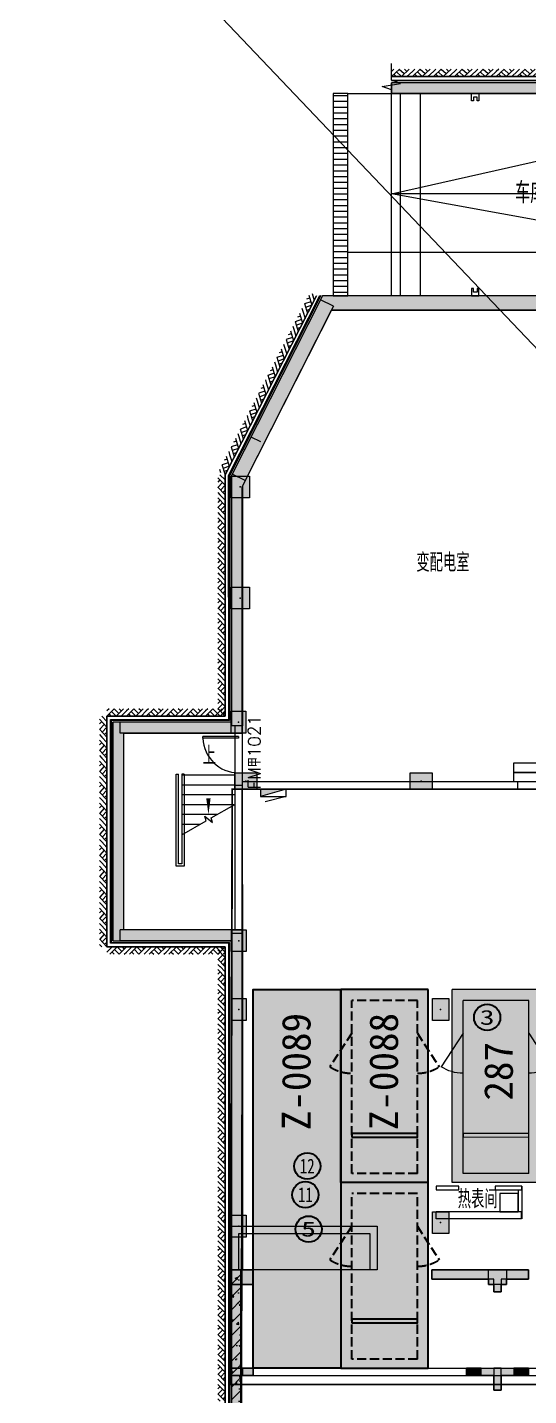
# Model space of a CAD drawing. Extents: x -264757 to 86229, y 4049843 to 4347093.
# Drawn here: x -97872 to -84121, y 4071457 to 4109027 of the extents above; entities that cross this region are included whole.
import ezdxf
from ezdxf.enums import TextEntityAlignment as Align

# ---------------------------------------------------------------- set-up
doc = ezdxf.new("R2010")
doc.units = 0
doc.header["$LTSCALE"] = 1000
doc.header["$MEASUREMENT"] = 0
doc.linetypes.add('AX-01DK-PB01$1$A-001-车位参照B1$0$A-001-车位参照B1$0$A-001-车位参照B1$0$A-H4-001-基本图形$0$A-001-车位B1$0$DASH', pattern=[0.35, 0.25, -0.1])
doc.linetypes.add('DASH', pattern=[0.35, 0.25, -0.1])
for name, color, linetype in [('AX-01DK-PB01$0$PUB_TEXT', 8, 'Continuous'), ('不利因素11-尽端停车', 7, 'Continuous'), ('不利因素12-不满足一次性出车', 7, 'Continuous'), ('不利因素3-紧邻房间出入口', 7, 'Continuous'), ('不利因素5-单面靠墙', 7, 'Continuous'), ('不可售车位', 255, 'Continuous'), ('子母车位', 7, 'Continuous'), ('普通车位', 7, 'Continuous')]:
    doc.layers.add(name, color=color, linetype=linetype)
doc.layers.add('无关图层', color=8, linetype='Continuous', lineweight=0)
doc.layers.add('车位归属楼栋范围线', color=7, linetype='Continuous', true_color=0x19e6c7)
doc.styles.add('AX-01DK-PB01$0$_TCH_DIM', font='SIMPLEX', dxfattribs={"bigfont": 'GBCBIG'})
doc.styles.add('AX-01DK-PB01$0$AX-001DK-01-PB01-02$0$_TCH_WINDOW', font='SIMPLEX', dxfattribs={"bigfont": 'GBCBIG'})
doc.styles.add('AX-01DK-PB01$1$AX-001DK-01-PB01-02$0$Standard', font='gbenor.shx', dxfattribs={"bigfont": 'gbcbig.shx'})
doc.styles.add('AX-ACK-BIANH1$0$黑体', font='simhei.ttf')
doc.styles.add('SX-ACK-PB01-WNC-ALL$0$黑体', font='simhei.ttf')
doc.styles.add('黑体', font='simhei.ttf')
pattern_1 = [(45, (-4e-05, 0.0001), (-176.776695, 176.776695), []), (50, (-4e-05, 0.0001), (717.26018, -62.752135), [75, -825]), (355, (-4e-05, 0.0001), (-138.75133, 752.19213), [60, -660]), (100.4514, (59.8, -5.2), (578.50938, 689.43954), [63.74019, -701.14211]), (46.1842, (-4e-05, 200), (1067.24105, -165.51901), [112.5, -1237.5]), (96.6356, (88.9, 186.2), (934.6627, 974.11787), [95.6103, -1051.713]), (351.1842, (-4e-05, 200), (934.66195, 974.1186), [90, -990]), (21, (100, 150), (596.90705, -402.61889), [75, -825]), (326, (100, 150), (243.31533, 725.15005), [60, -660]), (71.4514, (149.74, 116.45), (840.22263, 322.5305), [63.74019, -701.14211]), (37.5, (-4e-05, 0.0001), (12.159855, 332.893854), [0, -652, 0, -670, 0, -662.5]), (7.5, (-4e-05, 0.0001), (263.069537, 394.411712), [0, -382, 0, -637, 0, -252.5]), (327.5, (-223, 0.0001), (533.822436, -22.554872), [0, -250, 0, -780, 0, -1035]), (317.5, (-323, 0.0001), (583.18617, 100.10498), [0, -325, 0, -518, 0, -735])]

# ---------------------------------------------------------------- blocks, each defined once
blk = doc.blocks.new('A$C7e5eb487')
at = {"layer": '普通车位', "true_color": 0xf18f8e}
h = blk.add_hatch(color=11, dxfattribs=at)
h.dxf.hatch_style = 1
h.paths.add_polyline_path([(2400, 0), (2400, -5300), (0, -5300), (0, 0)])
blk = doc.blocks.new('普通车位')
at = {"layer": '无关图层'}
for p, q in [((-2.253, 3.186), (0.077, 3.764)), ((1.352, -1.38), (0.077, 3.764)), ((-1.889, 2.967), (-0.142, 3.4)), ((1.001, -1.21), (-0.142, 3.4)), ((-0.977, -1.958), (-2.253, 3.186)), ((-0.746, -1.643), (-1.889, 2.967)), ((-0.977, -1.958), (1.352, -1.38)), ((-0.746, -1.643), (1.001, -1.21))]:
    blk.add_line(p, q, dxfattribs=at)
for points in [[(0.074, 2.527), (0.879, 1.777)], [(-1.673, 2.094), (-2.033, 1.054)]]:
    blk.add_lwpolyline(points, dxfattribs=at)
blk.add_lwpolyline([(0.76, -0.239), (-0.987, -0.673), (-1.011, -0.575), (0.736, -0.142)], close=True, dxfattribs=at)
for centre, start, end in [((0.074, 2.527), 283.9287, 316.9845), ((-1.673, 2.094), 250.873, 283.9287)]:
    blk.add_arc(centre, 1.1, start, end, dxfattribs=at)
at = {"layer": '普通车位', "xscale": -0.0009999999999999812, "yscale": 0.0009999999999999812, "zscale": 0.0009999999999999812, "rotation": 13.92873520577783}
blk.add_blockref('A$C7e5eb487', (0.077, 3.764), dxfattribs=at)
blk = doc.blocks.new('SX-ACK-PB01-WNC-ALL$0$20200722.21183209')
at = {"layer": '不利因素5-单面靠墙', "true_color": 0x6d711d}
h = blk.add_hatch(color=66, dxfattribs=at)
h.dxf.hatch_style = 1
edge = h.paths.add_edge_path()
edge.add_arc((360, 360), 360, 0, 360)
at = {"layer": '不利因素5-单面靠墙'}
blk.add_circle((360, 360), 360, dxfattribs=at)
at = {"layer": '不利因素5-单面靠墙', "style": 'SX-ACK-PB01-WNC-ALL$0$黑体', "width": 1.390625}
blk.add_text('5', height=407, dxfattribs=at).set_placement((156, 156), (564, 156), align=Align.FIT)
blk = doc.blocks.new('20200722.21185040')
at = {"layer": '不利因素11-尽端停车', "true_color": 0xf21b23}
h = blk.add_hatch(color=240, dxfattribs=at)
h.dxf.hatch_style = 1
edge = h.paths.add_edge_path()
edge.add_arc((360, 360), 360, 0, 360)
at = {"layer": '不利因素11-尽端停车'}
blk.add_circle((360, 360), 360, dxfattribs=at)
at = {"layer": '不利因素11-尽端停车', "style": '黑体', "width": 0.695313}
blk.add_text('11', height=407.3, dxfattribs=at).set_placement((156, 156), (564, 156), align=Align.FIT)
blk = doc.blocks.new('20200722.21185335')
at = {"layer": '不利因素12-不满足一次性出车', "true_color": 0x201adc}
h = blk.add_hatch(color=182, dxfattribs=at)
h.dxf.hatch_style = 1
edge = h.paths.add_edge_path()
edge.add_arc((360, 360), 360, 0, 360)
at = {"layer": '不利因素12-不满足一次性出车'}
blk.add_circle((360, 360), 360, dxfattribs=at)
at = {"layer": '不利因素12-不满足一次性出车', "style": '黑体', "width": 0.695313}
blk.add_text('12', height=407.3, dxfattribs=at).set_placement((156, 156), (564, 156), align=Align.FIT)
blk = doc.blocks.new('SX-ACK-PB01-WNC-ALL$0$20200722.21182536')
at = {"layer": '不利因素3-紧邻房间出入口', "true_color": 0xe4d218}
h = blk.add_hatch(color=52, dxfattribs=at)
h.dxf.hatch_style = 1
edge = h.paths.add_edge_path()
edge.add_arc((360, 360), 360, 0, 360)
at = {"layer": '不利因素3-紧邻房间出入口'}
blk.add_circle((360, 360), 360, dxfattribs=at)
at = {"layer": '不利因素3-紧邻房间出入口', "style": 'SX-ACK-PB01-WNC-ALL$0$黑体', "width": 1.390625}
blk.add_text('3', height=407, dxfattribs=at).set_placement((156, 156), (564, 156), align=Align.FIT)
blk = doc.blocks.new('A$C741380cb')
at = {"layer": '子母车位', "true_color": 0x0617f9}
h = blk.add_hatch(color=5, dxfattribs=at)
h.dxf.hatch_style = 1
h.paths.add_polyline_path([(2400, 0), (2400, -10400), (0, -10400), (0, 0)])
blk = doc.blocks.new('子母车位1')
at = {"layer": '子母车位', "color": 8, "linetype": 'AX-01DK-PB01$1$A-001-车位参照B1$0$A-001-车位参照B1$0$A-001-车位参照B1$0$A-H4-001-基本图形$0$A-001-车位B1$0$DASH'}
for p, q in [((330318, -478521), (332118, -478521)), ((330318, -478521), (330318, -483071, 0)), ((332118, -478521), (332118, -483071, 0)), ((330318, -483071, 0), (332118, -483071, 0)), ((330318, -483621, 0), (332118, -483621, 0)), ((330318, -483621, 0), (330318, -488371)), ((332118, -483621, 0), (332118, -488371)), ((330318, -488371), (332118, -488371))]:
    blk.add_line(p, q, dxfattribs=at)
at = {"layer": '子母车位', "color": 83}
for p, q in [((330018, -483371, 0), (330018, -488671)), ((330018, -483371, 0), (332418, -483371, 0)), ((332418, -483371, 0), (332418, -488671)), ((330018, -488671), (332418, -488671))]:
    blk.add_line(p, q, dxfattribs=at)
blk.add_lwpolyline([(332418, -478271), (330018, -478271), (330018, -483371), (332418, -483371)], close=True, dxfattribs=at)
at = {"layer": '子母车位'}
blk.add_lwpolyline([(332118, -479521), (330318, -479521), (330318, -479621), (332118, -479621)], close=True, dxfattribs=at)
at = {"layer": '子母车位', "linetype": 'AX-01DK-PB01$1$A-001-车位参照B1$0$A-001-车位参照B1$0$A-001-车位参照B1$0$A-H4-001-基本图形$0$A-001-车位B1$0$DASH'}
for points in [[(330318, -482171), (329718, -481249)], [(332118, -482171), (332718, -481249)]]:
    blk.add_lwpolyline(points, dxfattribs=at)
at = {"layer": '子母车位', "elevation": 0}
blk.add_lwpolyline([(332118, -484621), (330318, -484621), (330318, -484721), (332118, -484721)], close=True, dxfattribs=at)
at = {"layer": '子母车位', "linetype": 'AX-01DK-PB01$1$A-001-车位参照B1$0$A-001-车位参照B1$0$A-001-车位参照B1$0$A-H4-001-基本图形$0$A-001-车位B1$0$DASH', "elevation": 0}
for points in [[(330318, -487471), (329718, -486549)], [(332118, -487471), (332718, -486549)]]:
    blk.add_lwpolyline(points, dxfattribs=at)
at = {"layer": '子母车位', "linetype": 'AX-01DK-PB01$1$A-001-车位参照B1$0$A-001-车位参照B1$0$A-001-车位参照B1$0$A-H4-001-基本图形$0$A-001-车位B1$0$DASH'}
for centre, start, end in [((330318, -482171, 0), 89.9997, 123.0554), ((332118, -482171, 0), 56.9439, 89.9997), ((330318, -487471), 89.9997, 123.0554), ((332118, -487471), 56.9439, 89.9997)]:
    blk.add_arc(centre, 1100, start, end, dxfattribs=at)
at = {"layer": '子母车位', "rotation": 179.9996583709065}
blk.add_blockref('A$C741380cb', (332418, -488671), dxfattribs=at)
blk = doc.blocks.new('afafafa')
at = {"layer": '不可售车位', "true_color": 0x757b8a}
h = blk.add_hatch(color=8, dxfattribs=at)
h.dxf.hatch_style = 1
h.paths.add_polyline_path([(2400, 0), (2400, -10400), (0, -10400), (0, 0)])
at = {"layer": '不可售车位', "color": 8, "true_color": 0x757b8a}
blk.add_lwpolyline([(2400, 0), (2400, -10400), (0, -10400), (0, 0)], close=True, dxfattribs=at)
blk = doc.blocks.new('AX-01DK-PB01$0$$DorLib2D$00000001')
at = {"layer": '无关图层'}
for p, q in [((0.45, 0.975), (0.5, 0.975)), ((0.45, 0), (0.45, 0.975)), ((0.5, 0), (0.5, 0.975)), ((0.5, 0), (0.45, 0))]:
    blk.add_line(p, q, dxfattribs=at)
at = {"layer": '无关图层', "lineweight": 13}
blk.add_arc((0.475, 0), 0.975, 91.4693, 180, dxfattribs=at)
blk = doc.blocks.new('AX-01DK-PB01$1$$LinePat$素土夯实')
at = {"layer": '无关图层'}
for p, q in [((0, -210), (210, 0)), ((120, -300), (420, 0)), ((420, 0), (608, -188)), ((495, -300), (795, 0)), ((615, 0), (705, -90)), ((210, -210), (300, -300)), ((315, -105), (502, -293)), ((705, -300), (795, -210))]:
    blk.add_line(p, q, dxfattribs=at)
blk = doc.blocks.new('SX-CK-PB001-WNC$1$20211103.13313578')
at = {"layer": '无关图层'}
h = blk.add_hatch(color=256, dxfattribs=at)
h.dxf.hatch_style = 1
h.paths.add_polyline_path([(0, 600), (450, 600), (450, 0), (0, 0)])
blk.add_lwpolyline([(0, 600), (450, 600), (450, 0), (0, 0)], close=True, dxfattribs=at)
blk.add_point((225, 300), dxfattribs=at)
blk = doc.blocks.new('SX-CK-PB001-WNC$1$20211103.13313888')
at = {"layer": '无关图层'}
h = blk.add_hatch(color=256, dxfattribs=at)
h.dxf.hatch_style = 1
h.paths.add_polyline_path([(0, 600), (400, 600), (400, 0), (0, 0)])
blk.add_lwpolyline([(0, 600), (400, 600), (400, 0), (0, 0)], close=True, dxfattribs=at)
blk.add_point((200, 300), dxfattribs=at)
blk = doc.blocks.new('SX-CK-PB001-WNC$0$20220215.14244236')
at = {"layer": '无关图层'}
h = blk.add_hatch(color=256, dxfattribs=at)
h.dxf.hatch_style = 1
h.paths.add_polyline_path([(600, 500), (600, 0), (0, 0), (0, 500)])
blk.add_lwpolyline([(600, 500), (600, 0), (0, 0), (0, 500)], close=True, dxfattribs=at)
blk.add_point((300, 250), dxfattribs=at)
blk = doc.blocks.new('PX-03CK-XHS$1$$TWTSYS$00000508')
at = {"layer": '无关图层'}
for p, q in [((-0.5, 0.5), (0.324, 1.224)), ((-0.5, 0.5), (-0.5, -0.5)), ((-0.5, -0.5), (0.5, 0.5)), ((0.5, 0.5), (-0.5, 0.5)), ((0.5, -0.5), (0.5, 0.5)), ((-0.5, -0.5), (0.5, -0.5))]:
    blk.add_line(p, q, dxfattribs=at)
blk.add_solid([(0.5, -0.5), (0.5, 0.5), (-0.5, -0.5)], dxfattribs=at)

msp = doc.modelspace()

# ---------------------------------------------------------------- hatches: boundary and pattern name
at = {"layer": '无关图层'}
h = msp.add_hatch(dxfattribs=at)
h.set_pattern_fill('钢筋混凝土', color=256, scale=100)
h.set_pattern_definition(pattern_1)
h.paths.add_polyline_path([(-87884.6, 4107508), (-87884.6, 4107208), (-81079.6, 4107208), (-81079.6, 4123708), (-81379.6, 4123708), (-81379.6, 4107508)])
for points in [[(-81083.6, 4107208), (-81383.6, 4107508), (-87884, 4107508), (-87884, 4107208)], [(-89828.3, 4101548.4), (-92251.5, 4096761.9), (-91894.7, 4096581.2), (-89471.4, 4101367.7)], [(-81384, 4101658), (-89772.7, 4101658), (-89526.9, 4101258), (-81384, 4101258)], [(-91973.1, 4096426.3), (-92273.1, 4096719.3), (-92273.1, 4089848), (-91973.1, 4089848)], [(-95530, 4083948.5), (-95230, 4084248.5), (-95230, 4089648), (-95530, 4089948)], [(-91973.1, 4089648), (-92273.1, 4089948), (-95330, 4089948), (-95330, 4089648)], [(-92073.1, 4084181.8), (-91973.1, 4084248.5), (-95330, 4084248.5), (-95330, 4083948.5), (-92273.1, 4083948.5)], [(-92273.1, 4084148.5), (-92273.1, 4074908), (-91973.1, 4074908), (-91973.1, 4084148.5)], [(-92273.1, 4074908), (-92273.1, 4062258), (-92023.1, 4062508), (-92023.1, 4074908)]]:
    msp.add_hatch(color=256, dxfattribs=at).paths.add_polyline_path(points)
h = msp.add_hatch(dxfattribs=at)
h.set_pattern_fill('钢筋混凝土', color=256, scale=100)
h.set_pattern_definition(pattern_1)
h.paths.add_polyline_path([(-91973.1, 4084248), (-95229.6, 4084248), (-95229.6, 4089648), (-91979.6, 4089648), (-91979.6, 4096413.4), (-89526.9, 4101258), (-81384, 4101258), (-81384, 4101658), (-89772.7, 4101658), (-92279.6, 4096706.4), (-92279.6, 4089948), (-95529.6, 4089948), (-95529.6, 4083948), (-92273.1, 4083948), (-92273.1, 4074908), (-91973.1, 4074908)])
h = msp.add_hatch(dxfattribs=at)
h.set_pattern_fill('钢筋混凝土', color=256, scale=100)
h.set_pattern_definition([(45, (-268998.74, 4045228.45), (-176.7767, 176.7767), []), (50, (-268998.74, 4045228.45), (717.2602, -62.7521), [75, -825]), (355, (-268998.7, 4045228.45), (-138.7513, 752.192), [60, -660]), (100.4514, (-268938.96, 4045223.2), (578.5094, 689.4395), [63.7402, -701.142]), (46.1842, (-268998.7, 4045428.45), (1067.241, -165.519), [112.5, -1237.5]), (96.6356, (-268909.8, 4045414.7), (934.663, 974.118), [95.61, -1051.713]), (351.1842, (-268998.7, 4045428.4), (934.662, 974.1186), [90, -990]), (21, (-268898.74, 4045378.45), (596.907, -402.6189), [75, -825]), (326, (-268898.7, 4045378.45), (243.3153, 725.15), [60, -660]), (71.4514, (-268849, 4045344.9), (840.2226, 322.5305), [63.7402, -701.142]), (37.5, (-268998.74, 4045228.45), (12.15986, 332.89385), [0, -652, 0, -670, 0, -662.5]), (7.5, (-268998.74, 4045228.45), (263.06954, 394.4117), [0, -382, 0, -637, 0, -252.5]), (327.5, (-269221.74, 4045228.45), (533.82244, -22.55487), [0, -250, 0, -780, 0, -1035]), (317.5, (-269321.74, 4045228.45), (583.1862, 100.105), [0, -325, 0, -518, 0, -735])])
h.paths.add_polyline_path([(-92273.1, 4063508), (-92273.1, 4074908), (-92023.1, 4074908), (-92023.1, 4063508)])
at = {"layer": '无关图层', "ltscale": 0.5}
h = msp.add_hatch(color=256, dxfattribs=at)
h.dxf.hatch_style = 1
h.paths.add_polyline_path([(-92273.1, 4074908), (-91673.1, 4074908), (-91673.1, 4074508), (-92273.1, 4074508)])
h = msp.add_hatch(color=256, dxfattribs=at)
h.dxf.hatch_style = 1
h.paths.add_polyline_path([(-84123.1, 4074658), (-84873.1, 4074658), (-84873.1, 4074308), (-85073.1, 4074308), (-85073.1, 4074658), (-86773.1, 4074658), (-86773.1, 4074908), (-84123.1, 4074908)])
h = msp.add_hatch(color=256, dxfattribs=at)
h.dxf.hatch_style = 1
h.paths.add_polyline_path([(-85223.1, 4074908), (-84723.1, 4074908), (-84723.1, 4074508), (-85223.1, 4074508)])
h = msp.add_hatch(color=256, dxfattribs=at)
h.dxf.hatch_style = 1
h.paths.add_polyline_path([(-92023.1, 4072008), (-92273.1, 4072008), (-92273.1, 4072208), (-91673.1, 4072208), (-91673.1, 4072008), (-92273.1, 4072008)])
h = msp.add_hatch(color=256, dxfattribs=at)
h.dxf.hatch_style = 1
h.paths.add_polyline_path([(-84123.1, 4072008), (-84873.1, 4072008), (-84873.1, 4071608), (-85073.1, 4071608), (-85073.1, 4072008), (-85823.1, 4072008), (-85823.1, 4072208), (-84123.1, 4072208)])
h = msp.add_hatch(color=256, dxfattribs=at)
h.dxf.hatch_style = 1
h.paths.add_polyline_path([(-85823.1, 4072008), (-85423.1, 4072008), (-85423.1, 4072208), (-85823.1, 4072208)])
h = msp.add_hatch(color=256, dxfattribs=at)
h.dxf.hatch_style = 1
h.paths.add_polyline_path([(-84873.1, 4072008), (-84873.1, 4072208), (-85073.1, 4072208), (-85073.1, 4071608), (-84873.1, 4071608)])
h = msp.add_hatch(color=256, dxfattribs=at)
h.dxf.hatch_style = 1
h.paths.add_polyline_path([(-84123.1, 4072208), (-84523.1, 4072208), (-84523.1, 4072008), (-84123.1, 4072008)])

# ---------------------------------------------------------------- linework, layer by layer
at = {"layer": '子母车位', "linetype": 'AX-01DK-PB01$1$A-001-车位参照B1$0$A-001-车位参照B1$0$A-001-车位参照B1$0$A-H4-001-基本图形$0$A-001-车位B1$0$DASH', "elevation": 0}
msp.add_lwpolyline([(-88973, 4076108.5), (-89573, 4075186.5)], dxfattribs=at)
at = {"layer": '子母车位', "linetype": 'AX-01DK-PB01$1$A-001-车位参照B1$0$A-001-车位参照B1$0$A-001-车位参照B1$0$A-H4-001-基本图形$0$A-001-车位B1$0$DASH'}
msp.add_arc((-88973, 4076108.5, 0), 1100, 236.94427, 270, dxfattribs=at)
at = {"layer": '无关图层'}
for p, q in [((-97871.6, 4114904.4), (-77633.8, 4093608)), ((-87884, 4104458), (-72812.6, 4107858.4)), ((-81553.9, 4107678), (-87884, 4107678)), ((-87884, 4107678), (-81553.9, 4107678)), ((-87884, 4107578), (-81453.9, 4107578)), ((-87884, 4107568), (-81443.9, 4107568)), ((-81433.9, 4107558), (-87884, 4107558)), ((-89484.7, 4107208), (-89484.7, 4101658)), ((-89084.7, 4107208), (-89484.7, 4107208)), ((-89084.7, 4101665.8), (-89084.7, 4107208)), ((-89084.7, 4107208), (-80978.3, 4107208)), ((-89084.7, 4101658), (-89084.7, 4107208)), ((-87884.6, 4107208), (-81261, 4107208)), ((-81383.6, 4107508), (-87884, 4107508)), ((-87884, 4107208), (-87884, 4107508)), ((-87884, 4101658), (-87884, 4107208)), ((-81083.6, 4107208), (-87884, 4107208)), ((-87634.7, 4101658), (-87634.7, 4107208)), ((-87084.7, 4101658), (-87084.7, 4107208)), ((-85684.7, 4107208), (-85484.7, 4107208)), ((-85684.7, 4107008), (-85684.7, 4107208)), ((-85484.7, 4107208), (-85484.7, 4107008)), ((-89084.7, 4107146.8), (-89484.7, 4107146.8)), ((-89084.7, 4106988), (-89484.7, 4106988)), ((-89084.7, 4106829.3), (-89484.7, 4106829.3)), ((-85634.7, 4107008), (-85684.7, 4107008)), ((-85534.7, 4107108), (-85634.7, 4107108)), ((-85634.7, 4107108), (-85634.7, 4107008)), ((-85534.7, 4107008), (-85534.7, 4107108)), ((-85484.7, 4107008), (-85534.7, 4107008)), ((-89084.7, 4106670.5), (-89484.7, 4106670.5)), ((-89084.7, 4106511.8), (-89484.7, 4106511.8)), ((-89084.7, 4106353), (-89484.7, 4106353)), ((-89084.7, 4106194.3), (-89484.7, 4106194.3)), ((-89084.7, 4106035.5), (-89484.7, 4106035.5)), ((-89084.7, 4105876.8), (-89484.7, 4105876.8)), ((-89084.7, 4105718), (-89484.7, 4105718)), ((-89084.7, 4105559.3), (-89484.7, 4105559.3)), ((-89084.7, 4105400.5), (-89484.7, 4105400.5)), ((-89084.7, 4105241.8), (-89484.7, 4105241.8)), ((-89084.7, 4105083), (-89484.7, 4105083)), ((-89084.7, 4104924.3), (-89484.7, 4104924.3)), ((-89084.7, 4104765.5), (-89484.7, 4104765.5)), ((-89084.7, 4104606.8), (-89484.7, 4104606.8)), ((-89084.7, 4104448), (-89484.7, 4104448)), ((-89084.7, 4104289.3), (-89484.7, 4104289.3)), ((-72812.6, 4104453.1), (-87884, 4104458)), ((-72812.6, 4101708), (-87884, 4104458)), ((-89084.7, 4104130.5), (-89484.7, 4104130.5)), ((-89084.7, 4103971.8), (-89484.7, 4103971.8)), ((-89084.7, 4103813), (-89484.7, 4103813)), ((-89084.7, 4103654.3), (-89484.7, 4103654.3)), ((-89084.7, 4103495.5), (-89484.7, 4103495.5)), ((-89084.7, 4103336.8), (-89484.7, 4103336.8)), ((-89084.7, 4103178), (-89484.7, 4103178)), ((-89084.7, 4103019.3), (-89484.7, 4103019.3)), ((-89084.7, 4102860.5), (-89484.7, 4102860.5)), ((-89084.7, 4102701.8), (-89484.7, 4102701.8)), ((-89084.7, 4102858), (-81036, 4102858)), ((-89084.7, 4102543), (-89484.7, 4102543)), ((-89084.7, 4102384.3), (-89484.7, 4102384.3)), ((-89084.7, 4102225.5), (-89484.7, 4102225.5)), ((-89084.7, 4102066.8), (-89484.7, 4102066.8)), ((-89084.7, 4101908), (-89484.7, 4101908)), ((-89937.4, 4101658), (-92450, 4096745.1)), ((-92450, 4096745.1), (-89937.4, 4101658)), ((-92350, 4096721.3), (-89846.7, 4101665.8)), ((-92340, 4096718.9), (-89835.5, 4101665.8)), ((-89824.3, 4101665.8), (-92330, 4096716.5)), ((-89828.3, 4101548.4), (-92251.5, 4096761.9)), ((-89471.4, 4101367.7), (-89828.3, 4101548.4)), ((-81384, 4101658), (-89772.7, 4101658)), ((-89084.7, 4101749.3), (-89484.7, 4101749.3)), ((-89484.7, 4101658), (-89084.7, 4101658)), ((-81383.4, 4101658), (-89084.7, 4101665.8)), ((-85634.7, 4101858), (-85684.7, 4101858)), ((-85684.7, 4101858), (-85684.7, 4101658)), ((-85684.7, 4101658), (-85484.7, 4101658)), ((-85634.7, 4101758), (-85634.7, 4101858)), ((-85534.7, 4101758), (-85634.7, 4101758)), ((-85484.7, 4101858), (-85534.7, 4101858)), ((-85534.7, 4101858), (-85534.7, 4101758)), ((-85484.7, 4101658), (-85484.7, 4101858)), ((-89471.4, 4101367.7), (-91894.7, 4096581.2)), ((-81384, 4101258), (-89526.9, 4101258)), ((-91469.2, 4097643), (-91736.8, 4097778.5)), ((-92450, 4096745.1), (-92443.6, 4090118)), ((-92443.6, 4090118), (-92450, 4096745.1)), ((-92343.5, 4090018), (-92350, 4096721.3)), ((-92333.5, 4090008), (-92340, 4096718.9)), ((-92330, 4096716.5), (-92323.5, 4089998)), ((-92273.1, 4096719.3), (-92273.1, 4089848)), ((-91894.7, 4096581.2), (-92251.5, 4096761.9)), ((-91973.1, 4096426.3), (-91973.1, 4089848)), ((-92443.6, 4090118), (-95693.3, 4090118)), ((-95693.3, 4090118), (-95693.3, 4083778)), ((-95693.3, 4083778), (-95693.3, 4090118)), ((-95693.3, 4090118), (-92443.6, 4090118)), ((-95593.3, 4083878), (-95593.3, 4090018)), ((-95593.3, 4090018), (-92343.5, 4090018)), ((-95583.3, 4083888), (-95583.3, 4090008)), ((-95583.3, 4090008), (-92333.5, 4090008)), ((-92323.5, 4089998), (-95573.3, 4089998)), ((-95573.3, 4089998), (-95573.3, 4083898)), ((-95530, 4083948.5), (-95530, 4089948)), ((-92273.1, 4089948), (-95330, 4089948)), ((-95330, 4089648), (-95330, 4089948)), ((-91973.1, 4089648), (-95330, 4089648)), ((-95230, 4084248.5), (-95230, 4089648)), ((-91973.1, 4089848), (-92273.1, 4089848)), ((-92180.1, 4089848), (-92180.1, 4088208)), ((-91980.1, 4089848), (-92180.1, 4089848)), ((-92180.1, 4089558), (-92180.1, 4088558)), ((-91980.1, 4089848), (-91980.1, 4088208)), ((-91980.1, 4089558), (-91980.1, 4088558)), ((-84523.4, 4088568.5), (-84523.4, 4088829)), ((-84523.4, 4088829), (-82373.4, 4088829)), ((-93790.1, 4085999.5), (-93790.1, 4088519.5)), ((-93790.1, 4088519.5), (-93730.1, 4088519.5)), ((-93730.1, 4086059.5), (-93730.1, 4088519.5)), ((-93630.1, 4088519.5), (-93630.1, 4086059.5)), ((-93570.1, 4088519.5), (-93630.1, 4088519.5)), ((-93630.1, 4088489.5), (-93630.1, 4086855.9)), ((-92180.1, 4088489.5), (-93630.1, 4088489.5)), ((-93570.1, 4088519.5), (-93570.1, 4085999.5)), ((-92180.1, 4088489.5), (-92180.1, 4087693)), ((-84523.4, 4088308), (-84523.4, 4088568.5)), ((-84523.4, 4088568.5), (-82398.4, 4088568.5)), ((-82373.4, 4088568.5), (-84523.4, 4088568.5)), ((-92180.1, 4088219.5), (-93630.1, 4088219.5)), ((-92180.1, 4088208), (-92180.1, 4084248.5)), ((-91980.1, 4088208), (-92180.1, 4088208)), ((-91980.1, 4088208), (-92180.1, 4088208)), ((-84419.6, 4088308), (-91980.1, 4088308)), ((-91980.1, 4088208), (-91980.1, 4084248.5)), ((-91980.1, 4088108), (-84419.6, 4088108)), ((-82398.4, 4088308), (-84523.4, 4088308)), ((-84419.6, 4088108), (-84419.6, 4088308)), ((-92180.1, 4087949.5), (-93630.1, 4087949.5)), ((-92203.6, 4087679.5), (-93630.1, 4087679.5)), ((-92827.3, 4087319.4), (-92180.1, 4087693)), ((-92671.3, 4087409.5), (-93630.1, 4087409.5)), ((-92965.6, 4087239.5), (-93000.6, 4087369.9)), ((-93000.6, 4087369.9), (-92794.5, 4087197)), ((-92794.5, 4087197), (-92827.3, 4087319.4)), ((-93630.1, 4086855.9), (-92965.6, 4087239.5)), ((-93138.9, 4087139.5), (-93630.1, 4087139.5)), ((-93606.6, 4086869.5), (-93630.1, 4086869.5)), ((-93570.1, 4085999.5), (-93790.1, 4085999.5)), ((-93630.1, 4086059.5), (-93730.1, 4086059.5)), ((-91973.1, 4084248.5), (-95330, 4084248.5)), ((-95330, 4083948.5), (-95330, 4084248.5)), ((-92343.4, 4083878), (-95593.3, 4083878)), ((-92333.4, 4083888), (-95583.3, 4083888)), ((-95573.3, 4083898), (-92323.4, 4083898)), ((-92273.1, 4083948.5), (-95330, 4083948.5)), ((-92343.4, 4062188), (-92343.4, 4083878)), ((-92333.4, 4062198), (-92333.4, 4083888)), ((-92323.4, 4083898), (-92323.4, 4062208)), ((-92273.1, 4084148.5), (-92273.1, 4074908)), ((-91973.1, 4084148.5), (-92273.1, 4084148.5)), ((-91973.1, 4084148.5), (-91973.1, 4074908)), ((-95693.3, 4083778), (-92443.4, 4083778)), ((-92443.4, 4083778), (-95693.3, 4083778)), ((-92443.4, 4083778), (-92443.4, 4062088)), ((-92443.4, 4062088), (-92443.4, 4083778)), ((-86034.6, 4077208), (-86659.6, 4077208)), ((-86659.6, 4077208), (-86659.6, 4077108)), ((-86659.6, 4077108), (-86034.6, 4077108)), ((-86034.6, 4077108), (-86034.6, 4077208)), ((-84309.6, 4077208), (-85034.6, 4077208)), ((-85034.6, 4077208), (-85034.6, 4077108)), ((-85034.6, 4077108), (-84309.6, 4077108)), ((-84409.6, 4077108), (-84409.6, 4076508)), ((-84309.6, 4077208), (-84309.6, 4076308)), ((-84309.6, 4077108), (-84309.6, 4077208)), ((-84315.5, 4076508), (-86659.6, 4076508)), ((-86659.6, 4076308), (-86659.6, 4076508)), ((-84315.5, 4076308), (-84315.5, 4076508)), ((-84315.5, 4076308), (-86659.6, 4076308)), ((-92273.1, 4074908), (-92273.1, 4062258)), ((-92023.1, 4074908), (-92273.1, 4074908)), ((-91973.1, 4074908), (-92023.1, 4074908)), ((-92023.1, 4074908), (-92023.1, 4062508)), ((-91973.1, 4072208), (-56323.1, 4072208)), ((-91973.1, 4072208), (-91973.1, 4072008)), ((-91973.1, 4072008), (-56323.1, 4072008))]:
    msp.add_line(p, q, dxfattribs=at)
for points in [[(-87884.6, 4107508), (-87884.6, 4107208), (-81079.6, 4107208), (-81079.6, 4123708), (-81379.6, 4123708), (-81379.6, 4107508)], [(-91973.1, 4084248), (-95229.6, 4084248), (-95229.6, 4089648), (-91979.6, 4089648), (-91979.6, 4096413.4), (-89526.9, 4101258), (-81384, 4101258), (-81384, 4101658), (-89772.7, 4101658), (-92279.6, 4096706.4), (-92279.6, 4089948), (-95529.6, 4089948), (-95529.6, 4083948), (-92273.1, 4083948), (-92273.1, 4074908), (-91973.1, 4074908)], [(-84409.6, 4076508), (-84409.6, 4077008), (-84909.6, 4077008), (-84909.6, 4076508)], [(-88273.1, 4074908), (-92273.1, 4074908), (-92273.1, 4076108), (-88273.1, 4076108)], [(-92073.1, 4075908), (-88473.1, 4075908), (-88473.1, 4074908), (-92073.1, 4074908)], [(-92273.1, 4063508), (-92273.1, 4074908), (-92023.1, 4074908), (-92023.1, 4063508)], [(-92273.1, 4074908), (-91673.1, 4074908), (-91673.1, 4074508), (-92273.1, 4074508)], [(-92273.1, 4074508), (-91673.1, 4074508), (-91673.1, 4074908), (-92273.1, 4074908)], [(-84123.1, 4074658), (-84873.1, 4074658), (-84873.1, 4074308), (-85073.1, 4074308), (-85073.1, 4074658), (-86773.1, 4074658), (-86773.1, 4074908), (-84123.1, 4074908)], [(-84873.1, 4074308), (-84873.1, 4074508), (-84723.1, 4074508), (-84723.1, 4074658), (-84123.1, 4074658), (-84123.1, 4074908), (-86773.1, 4074908), (-86773.1, 4074658), (-85223.1, 4074658), (-85223.1, 4074508), (-85073.1, 4074508), (-85073.1, 4074308)], [(-85223.1, 4074908), (-84723.1, 4074908), (-84723.1, 4074508), (-85223.1, 4074508)], [(-92273.1, 4072008), (-92273.1, 4072008), (-92273.1, 4072208), (-91673.1, 4072208), (-91673.1, 4072008), (-92273.1, 4072008)], [(-92023.1, 4072008), (-91673.1, 4072008), (-91673.1, 4072208), (-92273.1, 4072208), (-92273.1, 4072008), (-92273.1, 4072008), (-92023.1, 4072008)], [(-84123.1, 4072008), (-84873.1, 4072008), (-84873.1, 4071608), (-85073.1, 4071608), (-85073.1, 4072008), (-85823.1, 4072008), (-85823.1, 4072208), (-84123.1, 4072208)], [(-85823.1, 4072008), (-85423.1, 4072008), (-85423.1, 4072208), (-85823.1, 4072208), (-85823.1, 4072008)], [(-84873.1, 4072008), (-84873.1, 4072208), (-85073.1, 4072208), (-85073.1, 4071608), (-84873.1, 4071608), (-84873.1, 4072008)], [(-84123.1, 4072208), (-84523.1, 4072208), (-84523.1, 4072008), (-84123.1, 4072008), (-84123.1, 4072208)]]:
    msp.add_lwpolyline(points, close=True, dxfattribs=at)
msp.add_lwpolyline([(-87885.1, 4106848), (-87884.5, 4107308), (-88136.4, 4107400.1), (-87632.2, 4107488.3), (-87884.1, 4107578), (-87883.5, 4108038)], dxfattribs=at)
msp.add_lwpolyline([(-92905.1, 4088624.5, 0, 0, 0), (-92905.1, 4087409.5, 0, 120, 0), (-92905.1, 4087859.5, 0, 0, 0)], format="xyseb", dxfattribs=at)
at = {"layer": '车位归属楼栋范围线', "linetype": 'DASH', "ltscale": 5, "const_width": 50}
for points in [[(-56842.7, 4071761), (-92294.6, 4071761), (-92251.6, 4088108), (-81387.5, 4088108)], [(-81133.3, 4088108), (-91980.1, 4088108), (-91973.1, 4082608.5), (-92023.1, 4062508), (-88923.1, 4062508), (-88923.1, 4063758), (-84873.2, 4063763.2), (-84873.2, 4062508), (-81673.1, 4062508)]]:
    msp.add_lwpolyline(points, dxfattribs=at)

# ---------------------------------------------------------------- block references
at = {"layer": '不利因素11-尽端停车'}
msp.add_blockref('20200722.21185040', (-90603.3, 4076614.4, 0), dxfattribs=at)
at = {"layer": '不利因素12-不满足一次性出车'}
msp.add_blockref('20200722.21185335', (-90553.9, 4077400.7, 0), dxfattribs=at)
at = {"layer": '不利因素3-紧邻房间出入口'}
msp.add_blockref('SX-ACK-PB01-WNC-ALL$0$20200722.21182536', (-85618, 4081483.4, 0), dxfattribs=at)
at = {"layer": '不利因素5-单面靠墙'}
msp.add_blockref('SX-ACK-PB01-WNC-ALL$0$20200722.21183209', (-90517.6, 4075669.2, 0), dxfattribs=at)
at = {"layer": '不可售车位'}
msp.add_blockref('afafafa', (-91673.1, 4082608.5), dxfattribs=at)
at = {"layer": '子母车位', "rotation": 180.0003416290934}
msp.add_blockref('子母车位1', (243147.9, 3593939.5), dxfattribs=at)
at = {"layer": '无关图层'}
for name, p, xscale, yscale, zscale, rotation in [('AX-01DK-PB01$1$$LinePat$素土夯实', (-87308.5, 4107678), 0.7238491619624521, 0.6666666666666666, 0.6666666666666666, 179.9999999998693), ('AX-01DK-PB01$1$$LinePat$素土夯实', (-86733.1, 4107678), 0.7238491619624521, 0.6666666666666666, 0.6666666666666666, 179.9999999998693), ('AX-01DK-PB01$1$$LinePat$素土夯实', (-86157.6, 4107678), 0.7238491619624521, 0.6666666666666666, 0.6666666666666666, 179.9999999998693), ('AX-01DK-PB01$1$$LinePat$素土夯实', (-85582.1, 4107678), 0.7238491619624521, 0.6666666666666666, 0.6666666666666666, 179.9999999998693), ('AX-01DK-PB01$1$$LinePat$素土夯实', (-85006.7, 4107678), 0.7238491619624521, 0.6666666666666666, 0.6666666666666666, 179.9999999998693), ('AX-01DK-PB01$1$$LinePat$素土夯实', (-84431.2, 4107678), 0.7238491619624521, 0.6666666666666666, 0.6666666666666666, 179.9999999998693), ('AX-01DK-PB01$1$$LinePat$素土夯实', (-83855.8, 4107678), 0.7238491619624521, 0.6666666666666666, 0.6666666666666666, 179.9999999998693), ('AX-01DK-PB01$1$$LinePat$素土夯实', (-89937.4, 4101658), 0.6941058266178839, 0.6666666666666666, 0.6666666666666666, 242.9134591860754), ('AX-01DK-PB01$1$$LinePat$素土夯实', (-90188.6, 4101166.7), 0.6941058266178839, 0.6666666666666666, 0.6666666666666666, 242.9134591860754), ('AX-01DK-PB01$1$$LinePat$素土夯实', (-90439.9, 4100675.4), 0.6941058266178839, 0.6666666666666666, 0.6666666666666666, 242.9134591860754), ('AX-01DK-PB01$1$$LinePat$素土夯实', (-90691.2, 4100184.1), 0.6941058266178839, 0.6666666666666666, 0.6666666666666666, 242.9134591860754), ('AX-01DK-PB01$1$$LinePat$素土夯实', (-90942.4, 4099692.9), 0.6941058266178839, 0.6666666666666666, 0.6666666666666666, 242.9134591860754), ('AX-01DK-PB01$1$$LinePat$素土夯实', (-91193.7, 4099201.6), 0.6941058266178839, 0.6666666666666666, 0.6666666666666666, 242.9134591860754), ('AX-01DK-PB01$1$$LinePat$素土夯实', (-91444.9, 4098710.3), 0.6941058266178839, 0.6666666666666666, 0.6666666666666666, 242.9134591860754), ('AX-01DK-PB01$1$$LinePat$素土夯实', (-91696.2, 4098219), 0.6941058266178839, 0.6666666666666666, 0.6666666666666666, 242.9134591860754), ('AX-01DK-PB01$1$$LinePat$素土夯实', (-91947.5, 4097727.7), 0.6941058266178839, 0.6666666666666666, 0.6666666666666666, 242.9134591860754), ('AX-01DK-PB01$1$$LinePat$素土夯实', (-92198.7, 4097236.4), 0.6941058266178839, 0.6666666666666666, 0.6666666666666666, 242.9134591860754), ('AX-01DK-PB01$1$$LinePat$素土夯实', (-92450, 4096745.1), 0.694663976839468, 0.6666666666666666, 0.6666666666666666, 270.0552197059475), ('AX-01DK-PB01$1$$LinePat$素土夯实', (-92449.5, 4096192.9), 0.694663976839468, 0.6666666666666666, 0.6666666666666666, 270.0552197059475), ('AX-01DK-PB01$1$$LinePat$素土夯实', (-92448.9, 4095640.6), 0.694663976839468, 0.6666666666666666, 0.6666666666666666, 270.0552197059475), ('AX-01DK-PB01$1$$LinePat$素土夯实', (-92448.4, 4095088.3), 0.694663976839468, 0.6666666666666666, 0.6666666666666666, 270.0552197059475), ('AX-01DK-PB01$1$$LinePat$素土夯实', (-92447.9, 4094536.1), 0.694663976839468, 0.6666666666666666, 0.6666666666666666, 270.0552197059475), ('AX-01DK-PB01$1$$LinePat$素土夯实', (-92447.3, 4093983.8), 0.694663976839468, 0.6666666666666666, 0.6666666666666666, 270.0552197059475), ('AX-01DK-PB01$1$$LinePat$素土夯实', (-92446.8, 4093431.6), 0.694663976839468, 0.6666666666666666, 0.6666666666666666, 270.0552197059475), ('AX-01DK-PB01$1$$LinePat$素土夯实', (-92446.3, 4092879.3), 0.694663976839468, 0.6666666666666666, 0.6666666666666666, 270.0552197059475), ('AX-01DK-PB01$1$$LinePat$素土夯实', (-92445.7, 4092327), 0.694663976839468, 0.6666666666666666, 0.6666666666666666, 270.0552197059475), ('AX-01DK-PB01$1$$LinePat$素土夯实', (-92445.2, 4091774.8), 0.694663976839468, 0.6666666666666666, 0.6666666666666666, 270.0552197059475), ('AX-01DK-PB01$1$$LinePat$素土夯实', (-92444.7, 4091222.5), 0.694663976839468, 0.6666666666666666, 0.6666666666666666, 270.0552197059475), ('AX-01DK-PB01$1$$LinePat$素土夯实', (-92444.1, 4090670.3), 0.694663976839468, 0.6666666666666666, 0.6666666666666666, 270.0552197059475), ('AX-01DK-PB01$1$$LinePat$素土夯实', (-95151.7, 4090118), 0.6812781545164202, 0.6666666666666666, 0.6666666666666666, 179.9999664010777), ('AX-01DK-PB01$1$$LinePat$素土夯实', (-94610.1, 4090118), 0.6812781545164202, 0.6666666666666666, 0.6666666666666666, 179.9999664010777), ('AX-01DK-PB01$1$$LinePat$素土夯实', (-94068.4, 4090118), 0.6812781545164202, 0.6666666666666666, 0.6666666666666666, 179.9999664010777), ('AX-01DK-PB01$1$$LinePat$素土夯实', (-93526.8, 4090118), 0.6812781545164202, 0.6666666666666666, 0.6666666666666666, 179.9999664010777), ('AX-01DK-PB01$1$$LinePat$素土夯实', (-92985.2, 4090118), 0.6812781545164202, 0.6666666666666666, 0.6666666666666666, 179.9999664010777), ('AX-01DK-PB01$1$$LinePat$素土夯实', (-92443.6, 4090118), 0.6812781545164202, 0.6666666666666666, 0.6666666666666666, 179.9999664010777), ('AX-01DK-PB01$1$$LinePat$素土夯实', (-95693.3, 4090118), 0.7249861275117924, 0.6666666666666666, 0.6666666666666666, 270), ('AX-01DK-PB01$1$$LinePat$素土夯实', (-95693.3, 4089541.7), 0.7249861275117924, 0.6666666666666666, 0.6666666666666666, 270), ('AX-01DK-PB01$0$$DorLib2D$00000001', (-92080.1, 4089058), -1000, -1000, -1000, 269.9999999999949), ('AX-01DK-PB01$1$$LinePat$素土夯实', (-95693.3, 4088965.3), 0.7249861275117924, 0.6666666666666666, 0.6666666666666666, 270), ('AX-01DK-PB01$1$$LinePat$素土夯实', (-95693.3, 4088388.9), 0.7249861275117924, 0.6666666666666666, 0.6666666666666666, 270), ('PX-03CK-XHS$1$$TWTSYS$00000508', (-91122.4, 4088008), 700, 200, 700, 180), ('AX-01DK-PB01$1$$LinePat$素土夯实', (-95693.3, 4087812.6), 0.7249861275117924, 0.6666666666666666, 0.6666666666666666, 270), ('AX-01DK-PB01$1$$LinePat$素土夯实', (-95693.3, 4087236.2), 0.7249861275117924, 0.6666666666666666, 0.6666666666666666, 270), ('AX-01DK-PB01$1$$LinePat$素土夯实', (-95693.3, 4086659.8), 0.7249861275117924, 0.6666666666666666, 0.6666666666666666, 270), ('AX-01DK-PB01$1$$LinePat$素土夯实', (-95693.3, 4086083.5), 0.7249861275117924, 0.6666666666666666, 0.6666666666666666, 270), ('AX-01DK-PB01$1$$LinePat$素土夯实', (-95693.3, 4085507.1), 0.7249861275117924, 0.6666666666666666, 0.6666666666666666, 270), ('AX-01DK-PB01$1$$LinePat$素土夯实', (-95693.3, 4084930.7), 0.7249861275117924, 0.6666666666666666, 0.6666666666666666, 270), ('AX-01DK-PB01$1$$LinePat$素土夯实', (-95693.3, 4084354.4), 0.7249861275117924, 0.6666666666666666, 0.6666666666666666, 270), ('AX-01DK-PB01$1$$LinePat$素土夯实', (-92443.4, 4083778), 0.6820756275177031, 0.6666666666666666, 0.6666666666666666, 270.000002949861), ('AX-01DK-PB01$1$$LinePat$素土夯实', (-92443.4, 4083235.8), 0.6820756275177031, 0.6666666666666666, 0.6666666666666666, 270.000002949861), ('AX-01DK-PB01$1$$LinePat$素土夯实', (-92443.4, 4082693.5), 0.6820756275177031, 0.6666666666666666, 0.6666666666666666, 270.000002949861), ('AX-01DK-PB01$1$$LinePat$素土夯实', (-92443.4, 4082151.3), 0.6820756275177031, 0.6666666666666666, 0.6666666666666666, 270.000002949861), ('AX-01DK-PB01$1$$LinePat$素土夯实', (-92443.4, 4081609), 0.6820756275177031, 0.6666666666666666, 0.6666666666666666, 270.000002949861), ('AX-01DK-PB01$1$$LinePat$素土夯实', (-92443.4, 4081066.8), 0.6820756275177031, 0.6666666666666666, 0.6666666666666666, 270.000002949861), ('AX-01DK-PB01$1$$LinePat$素土夯实', (-92443.4, 4080524.5), 0.6820756275177031, 0.6666666666666666, 0.6666666666666666, 270.000002949861), ('AX-01DK-PB01$1$$LinePat$素土夯实', (-92443.4, 4079982.3), 0.6820756275177031, 0.6666666666666666, 0.6666666666666666, 270.000002949861), ('AX-01DK-PB01$1$$LinePat$素土夯实', (-92443.4, 4079440), 0.6820756275177031, 0.6666666666666666, 0.6666666666666666, 270.000002949861), ('AX-01DK-PB01$1$$LinePat$素土夯实', (-92443.4, 4078897.8), 0.6820756275177031, 0.6666666666666666, 0.6666666666666666, 270.000002949861), ('AX-01DK-PB01$1$$LinePat$素土夯实', (-92443.4, 4078355.5), 0.6820756275177031, 0.6666666666666666, 0.6666666666666666, 270.000002949861), ('AX-01DK-PB01$1$$LinePat$素土夯实', (-92443.4, 4077813.3), 0.6820756275177031, 0.6666666666666666, 0.6666666666666666, 270.000002949861), ('AX-01DK-PB01$1$$LinePat$素土夯实', (-92443.4, 4077271), 0.6820756275177031, 0.6666666666666666, 0.6666666666666666, 270.000002949861), ('AX-01DK-PB01$1$$LinePat$素土夯实', (-92443.4, 4076728.8), 0.6820756275177031, 0.6666666666666666, 0.6666666666666666, 270.000002949861), ('AX-01DK-PB01$1$$LinePat$素土夯实', (-92443.4, 4076186.5), 0.6820756275177031, 0.6666666666666666, 0.6666666666666666, 270.000002949861), ('AX-01DK-PB01$1$$LinePat$素土夯实', (-92443.4, 4075644.3), 0.6820756275177031, 0.6666666666666666, 0.6666666666666666, 270.000002949861), ('AX-01DK-PB01$1$$LinePat$素土夯实', (-92443.4, 4075102), 0.6820756275177031, 0.6666666666666666, 0.6666666666666666, 270.000002949861), ('AX-01DK-PB01$1$$LinePat$素土夯实', (-92443.4, 4074559.8), 0.6820756275177031, 0.6666666666666666, 0.6666666666666666, 270.000002949861), ('AX-01DK-PB01$1$$LinePat$素土夯实', (-92443.4, 4074017.5), 0.6820756275177031, 0.6666666666666666, 0.6666666666666666, 270.000002949861), ('AX-01DK-PB01$1$$LinePat$素土夯实', (-92443.4, 4073475.3), 0.6820756275177031, 0.6666666666666666, 0.6666666666666666, 270.000002949861), ('AX-01DK-PB01$1$$LinePat$素土夯实', (-92443.4, 4072933), 0.6820756275177031, 0.6666666666666666, 0.6666666666666666, 270.000002949861), ('AX-01DK-PB01$1$$LinePat$素土夯实', (-92443.4, 4072390.8), 0.6820756275177031, 0.6666666666666666, 0.6666666666666666, 270.000002949861), ('AX-01DK-PB01$1$$LinePat$素土夯实', (-92443.4, 4071848.5), 0.6820756275177031, 0.6666666666666666, 0.6666666666666666, 270.000002949861)]:
    msp.add_blockref(name, p, dxfattribs=dict(at, xscale=xscale, yscale=yscale, zscale=zscale, rotation=rotation))
at = {"layer": '无关图层', "rotation": 90}
for name, p in [('SX-CK-PB001-WNC$0$20220215.14244236', (-91779.6, 4096108)), ('SX-CK-PB001-WNC$0$20220215.14244236', (-91779.6, 4093058)), ('SX-CK-PB001-WNC$1$20211103.13313578', (-91579.7, 4088108)), ('SX-CK-PB001-WNC$1$20211103.13313578', (-86769.6, 4088108))]:
    msp.add_blockref(name, p, dxfattribs=at)
at = {"layer": '无关图层'}
for name, p in [('SX-CK-PB001-WNC$1$20211103.13313888', (-92279.6, 4089648)), ('SX-CK-PB001-WNC$1$20211103.13313888', (-92273.1, 4083648)), ('SX-CK-PB001-WNC$1$20211103.13313888', (-92273.1, 4081758)), ('SX-CK-PB001-WNC$1$20211103.13313578', (-86759.6, 4081758)), ('SX-CK-PB001-WNC$1$20211103.13313888', (-92273.1, 4075808)), ('SX-CK-PB001-WNC$1$20211103.13313578', (-86759.6, 4075908))]:
    msp.add_blockref(name, p, dxfattribs=at)
at = {"layer": '无关图层', "xscale": 0.6813122890168579, "yscale": 0.6666666666666666, "zscale": 0.6666666666666666}
for p in [(-95693.3, 4083778), (-95151.7, 4083778), (-94610, 4083778), (-94068.4, 4083778), (-93526.7, 4083778), (-92985.1, 4083778)]:
    msp.add_blockref('AX-01DK-PB01$1$$LinePat$素土夯实', p, dxfattribs=at)
at = {"layer": '普通车位', "extrusion": (0, 0, -1), "xscale": 1000.000000000019, "yscale": 1000.000000000019, "zscale": -1000.000000000019, "rotation": 346.0712647942222}
msp.add_blockref('普通车位', (85238, 4078973.7, 0), dxfattribs=at)

# ---------------------------------------------------------------- texts
at = {"layer": 'AX-01DK-PB01$0$PUB_TEXT', "color": 7, "style": 'AX-01DK-PB01$0$_TCH_DIM'}
msp.add_text('上', height=506.4, dxfattribs=at).set_placement((-93061.5, 4088782))
at = {"layer": '无关图层', "style": 'AX-01DK-PB01$1$AX-001DK-01-PB01-02$0$Standard'}
for s, height, p in [('车库坡道', 578.72, (-84491, 4104197)), ('变配电室', 506.38, (-87199.9, 4094081)), ('热表间', 506.38, (-86064.4, 4076600.1))]:
    msp.add_text(s, height=height, dxfattribs=at).set_placement(p)
at = {"layer": '无关图层'}
for s, height, style, p in [('FM甲1021', 337.59, 'AX-01DK-PB01$0$AX-001DK-01-PB01-02$0$_TCH_WINDOW', (-91475.2, 4088107.3)), ('Z-0089', 788.61, 'AX-ACK-BIANH1$0$黑体', (-90103.8, 4078746.6)), ('Z-0088', 788.61, 'AX-ACK-BIANH1$0$黑体', (-87703.8, 4078746.6)), ('287', 788.61, 'AX-ACK-BIANH1$0$黑体', (-84554.2, 4079557.8, 0))]:
    msp.add_text(s, height=height, rotation=90, dxfattribs=dict(at, style=style)).set_placement(p)

doc.saveas('drawing.dxf')
